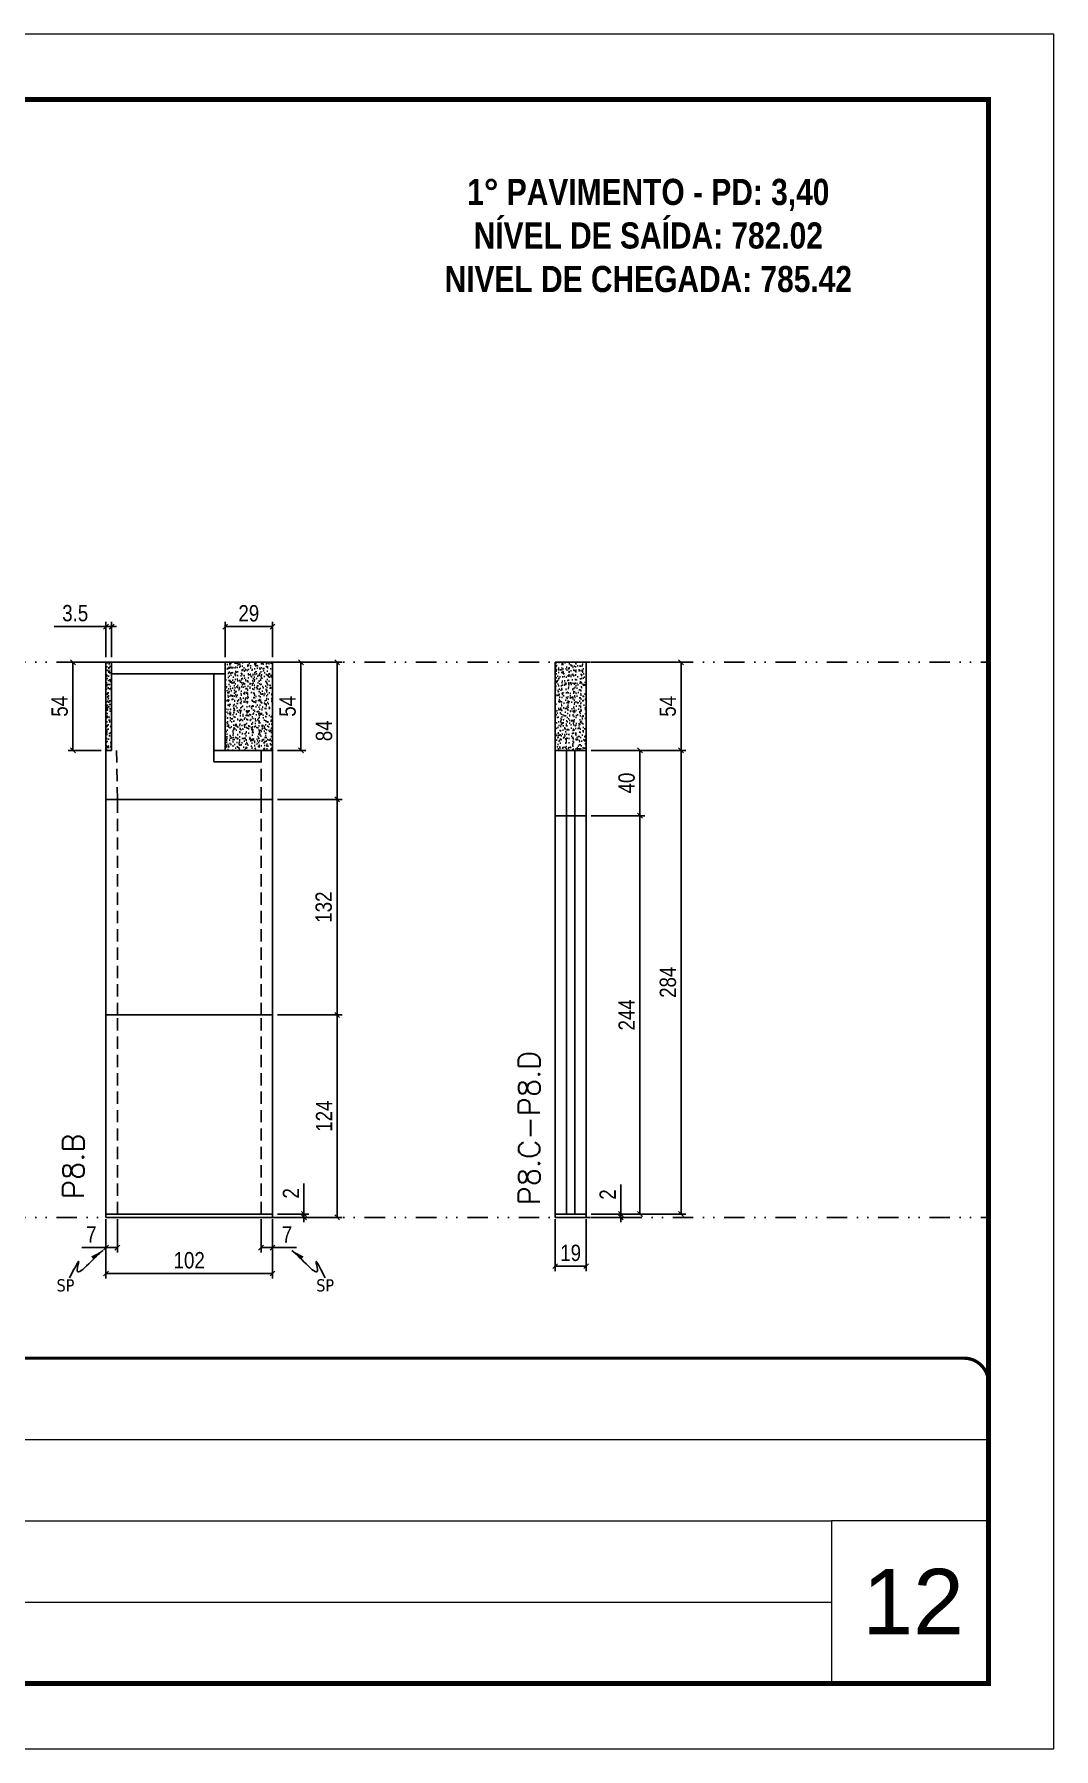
# Model space of a CAD drawing. Header units: millimetres. Extents: x 169816 to 178745, y 96537 to 113647.
# Drawn here: x 175445 to 176070, y 109171 to 110221 of the extents above; entities that cross this region are included whole.
import ezdxf

# ---------------------------------------------------------------- set-up
doc = ezdxf.new("R2010")
doc.units = ezdxf.units.MM
for name, pattern in [('CONTINUO', [0]), ('DASHED', [0.75, 0.5, -0.25]), ('DIVIDE2', [0.625, 0.25, -0.125, 0, -0.125, 0, -0.125]), ('HIDDEN', [0.375, 0.25, -0.125])]:
    doc.linetypes.add(name, pattern=pattern)
for name, color, linetype, lineweight in [('CARIMBO', 255, 'Continuous', 9), ('Folhas', 255, 'Continuous', 9), ('SARRAFO DE PRESSAO', 251, 'DASHED', 9), ('Texto Seção', 7, 'Continuous', 15)]:
    doc.layers.add(name, color=color, linetype=linetype, lineweight=lineweight)
for name, color, linetype in [('COTA', 241, 'Continuous'), ('NOMENCLATURA', 7, 'Continuous'), ('Nível', 160, 'Continuous'), ('Painéis', 200, 'Continuous'), ('SARR_2.2x7', 40, 'Continuous'), ('Sarrafo de Pressão', 42, 'HIDDEN'), ('texto', 7, 'Continuous')]:
    doc.layers.add(name, color=color, linetype=linetype)
doc.styles.add('ARIAL', font='arial.ttf')
doc.styles.add('COTA TECNICA', font='techl___.ttf', dxfattribs={"height": 10})
doc.styles.add('COTA TECNICA-50', font='techl___.ttf', dxfattribs={"height": 10})
doc.styles.add('REGUA-120', font='ROMANS.shx', dxfattribs={"height": 15})
doc.styles.add('ROMANC', font='techb___.ttf', dxfattribs={"height": 2.5})
doc.styles.get("Standard").update_dxf_attribs({"font": 'arial.ttf'})
doc.dimstyles.new('COTA PAINEL-50', dxfattribs={"dimtxt": 10, "dimasz": 3, "dimexe": 3, "dimexo": 3, "dimgap": 3, "dimtad": 1, "dimdec": 1, "dimzin": 12, "dimdsep": 46, "dimtxsty": 'COTA TECNICA-50', "dimblk1": 'OBLIQUE', "dimblk2": 'OBLIQUE', "dimsah": 1, "dimcen": 0.9, "dimclrd": 4, "dimclre": 4, "dimclrt": 240, "dimadec": 1, "dimazin": 3, "dimtfac": 1, "dimtdec": 1, "dimtmove": 0, "dimatfit": 3, "dimfxl": 1, "dimtolj": 1, "dimtzin": 12, "dimarcsym": 0})
doc.dimstyles.new('PAINEL', dxfattribs={"dimtxt": 10, "dimasz": 3, "dimexe": 3, "dimexo": 3, "dimgap": 3, "dimtad": 1, "dimdec": 1, "dimzin": 12, "dimdsep": 46, "dimtxsty": 'COTA TECNICA', "dimblk1": 'OBLIQUE', "dimblk2": 'OBLIQUE', "dimsah": 1, "dimcen": 0.9, "dimclrd": 4, "dimclre": 4, "dimclrt": 240, "dimadec": 1, "dimazin": 3, "dimtfac": 1, "dimtdec": 1, "dimtmove": 0, "dimatfit": 3, "dimfxl": 1, "dimtolj": 1, "dimtzin": 12, "dimarcsym": 0})
doc.dimstyles.get("Standard").update_dxf_attribs({"dimtxt": 0.18, "dimasz": 0.18, "dimexe": 0.18, "dimexo": 0.0625, "dimgap": 0.09, "dimtad": 0, "dimtih": 1, "dimtoh": 1, "dimdec": 4, "dimzin": 0, "dimdsep": 46, "dimtxsty": 'Standard', "dimcen": 0.09, "dimadec": 0, "dimazin": 0, "dimtfac": 1, "dimtdec": 4, "dimtofl": 0, "dimtmove": 0, "dimatfit": 3, "dimfxl": 1, "dimtolj": 1, "dimtzin": 0, "dimarcsym": 0})

# ---------------------------------------------------------------- blocks, each defined once
blk = doc.blocks.new('9999999999')
at = {"color": 30, "linetype": 'CONTINUO'}
for p, q in [((98564.6, 34379.6), (99584, 34379.6)), ((98564.6, 34329.8), (99488, 34329.8)), ((99584, 34329.8), (99488, 34329.8)), ((99488, 34329.8), (99488, 34230.2)), ((98564.6, 34280), (99488, 34280))]:
    blk.add_line(p, q, dxfattribs=at)
at = {"color": 30, "linetype": 'CONTINUO', "const_width": 2}
blk.add_lwpolyline([(99584, 34230.2), (99584, 34414.4, 0.414214), (99569, 34429.4), (98229, 34429.4, 0.414214), (98214, 34414.4), (98214, 34245.2, 0.414214), (98229, 34230.2), (99584, 34230.2)], format="xyb", dxfattribs=at)
at = {"layer": 'Folhas'}
blk.add_lwpolyline([(98139, 34190.2), (99624, 34190.2), (99624, 35240.2), (98139, 35240.2)], close=True, dxfattribs=at)
at = {"layer": 'Folhas', "color": 30, "const_width": 3}
blk.add_lwpolyline([(98214, 34230.2), (99584, 34230.2), (99584, 35200.2), (98214, 35200.2)], close=True, dxfattribs=at)
blk = doc.blocks.new('_Oblique')
at = {"color": 0, "linetype": 'ByBlock', "lineweight": -2}
blk.add_line((-0.5, -0.5), (0.5, 0.5), dxfattribs=at)
blk = doc.blocks.new('*D336')
at = {"layer": 'COTA', "color": 4, "lineweight": -2, "transparency": 16777216}
for p, q in [((175489.1, 109495.8), (175489.1, 109459.4)), ((175591.1, 109495.8), (175591.1, 109459.4)), ((175591.1, 109462.4), (175489.1, 109462.4))]:
    blk.add_line(p, q, dxfattribs=at)
at = {"layer": 'Defpoints', "color": 0, "transparency": 16777216}
for p in [(175489.1, 109498.8), (175591.1, 109498.8), (175489.1, 109462.4)]:
    blk.add_point(p, dxfattribs=at)
at = {"layer": 'COTA', "color": 4, "lineweight": -2, "transparency": 16777216, "xscale": 3, "yscale": 3, "zscale": 3, "rotation": 180}
blk.add_blockref('_Oblique', (175489.1, 109462.4), dxfattribs=at)
at = {"layer": 'COTA', "color": 4, "lineweight": -2, "transparency": 16777216, "xscale": 3, "yscale": 3, "zscale": 3}
blk.add_blockref('_Oblique', (175591.1, 109462.4), dxfattribs=at)
at = {"layer": 'COTA', "color": 240, "transparency": 16777216, "insert": (175540.1, 109470.5), "char_height": 10, "attachment_point": 5, "style": 'COTA TECNICA'}
blk.add_mtext('\\A1;102', dxfattribs=at)
blk = doc.blocks.new('*D337')
at = {"layer": 'COTA', "color": 4, "lineweight": -2, "transparency": 16777216}
for p, q in [((175584.1, 109495.8), (175584.1, 109475.3)), ((175591.1, 109493.8), (175591.1, 109475.3)), ((175584.1, 109478.3), (175591.1, 109478.3)), ((175591.1, 109478.3), (175605.8, 109478.3))]:
    blk.add_line(p, q, dxfattribs=at)
at = {"layer": 'Defpoints', "color": 0, "transparency": 16777216}
for p in [(175584.1, 109498.8), (175591.1, 109496.8), (175591.1, 109478.3)]:
    blk.add_point(p, dxfattribs=at)
at = {"layer": 'COTA', "color": 4, "lineweight": -2, "transparency": 16777216, "xscale": 3, "yscale": 3, "zscale": 3, "rotation": 180}
blk.add_blockref('_Oblique', (175584.1, 109478.3), dxfattribs=at)
at = {"layer": 'COTA', "color": 4, "lineweight": -2, "transparency": 16777216, "xscale": 3, "yscale": 3, "zscale": 3}
blk.add_blockref('_Oblique', (175591.1, 109478.3), dxfattribs=at)
at = {"layer": 'COTA', "color": 240, "transparency": 16777216, "insert": (175600, 109486.4), "char_height": 10, "attachment_point": 5, "style": 'COTA TECNICA-50'}
blk.add_mtext('\\A1;7', dxfattribs=at)
blk = doc.blocks.new('*D338')
at = {"layer": 'COTA', "color": 4, "lineweight": -2, "transparency": 16777216}
for p, q in [((175496.1, 109495.8), (175496.1, 109475.3)), ((175489.1, 109493.8), (175489.1, 109475.3)), ((175489.1, 109478.3), (175474.4, 109478.3)), ((175496.1, 109478.3), (175489.1, 109478.3))]:
    blk.add_line(p, q, dxfattribs=at)
at = {"layer": 'Defpoints', "color": 0, "transparency": 16777216}
for p in [(175489.1, 109496.8), (175496.1, 109498.8), (175489.1, 109478.3)]:
    blk.add_point(p, dxfattribs=at)
at = {"layer": 'COTA', "color": 4, "lineweight": -2, "transparency": 16777216, "xscale": 3, "yscale": 3, "zscale": 3, "rotation": 180}
blk.add_blockref('_Oblique', (175489.1, 109478.3), dxfattribs=at)
at = {"layer": 'COTA', "color": 4, "lineweight": -2, "transparency": 16777216, "xscale": 3, "yscale": 3, "zscale": 3}
blk.add_blockref('_Oblique', (175496.1, 109478.3), dxfattribs=at)
at = {"layer": 'COTA', "color": 240, "transparency": 16777216, "insert": (175480.2, 109486.4), "char_height": 10, "attachment_point": 5, "style": 'COTA TECNICA-50'}
blk.add_mtext('\\A1;7', dxfattribs=at)
blk = doc.blocks.new('*D339')
at = {"layer": 'COTA', "color": 4, "linetype": 'ByBlock', "lineweight": -2, "transparency": 16777216}
for p, q in [((175594.1, 109620.8), (175633.7, 109620.8)), ((175630.7, 109496.8), (175630.7, 109620.8)), ((175594.1, 109496.8), (175633.7, 109496.8))]:
    blk.add_line(p, q, dxfattribs=at)
at = {"layer": 'Defpoints', "color": 0, "linetype": 'ByBlock', "transparency": 16777216}
for p in [(175591.1, 109620.8), (175630.7, 109620.8), (175591.1, 109496.8)]:
    blk.add_point(p, dxfattribs=at)
at = {"layer": 'COTA', "color": 4, "linetype": 'ByBlock', "lineweight": -2, "transparency": 16777216, "xscale": 3, "yscale": 3, "zscale": 3}
for p, rotation in [((175630.7, 109620.8), 90), ((175630.7, 109496.8), 270)]:
    blk.add_blockref('_Oblique', p, dxfattribs=dict(at, rotation=rotation))
at = {"layer": 'COTA', "color": 240, "linetype": 'ByBlock', "transparency": 16777216, "insert": (175622.7, 109558.8), "char_height": 10, "attachment_point": 5, "rotation": 90, "style": 'COTA TECNICA'}
blk.add_mtext('\\A1;124', dxfattribs=at)
blk = doc.blocks.new('*D340')
at = {"layer": 'COTA', "color": 4, "lineweight": -2, "transparency": 16777216}
for p, q in [((175610.4, 109498.8), (175610.4, 109517.6)), ((175594.1, 109498.8), (175613.4, 109498.8)), ((175594.1, 109496.8), (175613.4, 109496.8)), ((175610.4, 109496.8), (175610.4, 109498.8)), ((175610.4, 109496.8), (175610.4, 109493.8))]:
    blk.add_line(p, q, dxfattribs=at)
at = {"layer": 'Defpoints', "color": 0, "transparency": 16777216}
for p in [(175591.1, 109498.8), (175591.1, 109496.8), (175610.4, 109496.8)]:
    blk.add_point(p, dxfattribs=at)
at = {"layer": 'COTA', "color": 4, "lineweight": -2, "transparency": 16777216, "xscale": 3, "yscale": 3, "zscale": 3}
for p, rotation in [((175610.4, 109498.8), 270), ((175610.4, 109496.8), 90)]:
    blk.add_blockref('_Oblique', p, dxfattribs=dict(at, rotation=rotation))
at = {"layer": 'COTA', "color": 240, "transparency": 16777216, "insert": (175602.4, 109511.5), "char_height": 10, "attachment_point": 5, "rotation": 90, "style": 'COTA TECNICA-50'}
blk.add_mtext('\\A1;2', dxfattribs=at)
blk = doc.blocks.new('*D341')
at = {"layer": 'COTA', "color": 4, "linetype": 'ByBlock', "lineweight": -2, "transparency": 16777216}
for p, q in [((175594.1, 109620.8), (175633.7, 109620.8)), ((175630.7, 109496.8), (175630.7, 109620.8)), ((175594.1, 109496.8), (175633.7, 109496.8))]:
    blk.add_line(p, q, dxfattribs=at)
at = {"layer": 'Defpoints', "color": 0, "linetype": 'ByBlock', "transparency": 16777216}
for p in [(175591.1, 109620.8), (175630.7, 109620.8), (175591.1, 109496.8)]:
    blk.add_point(p, dxfattribs=at)
at = {"layer": 'COTA', "color": 4, "linetype": 'ByBlock', "lineweight": -2, "transparency": 16777216, "xscale": 3, "yscale": 3, "zscale": 3}
for p, rotation in [((175630.7, 109620.8), 90), ((175630.7, 109496.8), 270)]:
    blk.add_blockref('_Oblique', p, dxfattribs=dict(at, rotation=rotation))
at = {"layer": 'COTA', "color": 240, "linetype": 'ByBlock', "transparency": 16777216, "insert": (175622.7, 109558.8), "char_height": 10, "attachment_point": 5, "rotation": 90, "style": 'COTA TECNICA'}
blk.add_mtext('\\A1;124', dxfattribs=at)
blk = doc.blocks.new('*D342')
at = {"layer": 'COTA', "color": 4, "lineweight": -2, "transparency": 16777216}
for p, q in [((175594.1, 109836.8), (175633.7, 109836.8)), ((175630.7, 109752.8), (175630.7, 109836.8)), ((175594.1, 109752.8), (175633.7, 109752.8))]:
    blk.add_line(p, q, dxfattribs=at)
at = {"layer": 'Defpoints', "color": 0, "transparency": 16777216}
for p in [(175591.1, 109836.8), (175630.7, 109836.8), (175591.1, 109752.8)]:
    blk.add_point(p, dxfattribs=at)
at = {"layer": 'COTA', "color": 4, "lineweight": -2, "transparency": 16777216, "xscale": 3, "yscale": 3, "zscale": 3}
for p, rotation in [((175630.7, 109836.8), 90), ((175630.7, 109752.8), 270)]:
    blk.add_blockref('_Oblique', p, dxfattribs=dict(at, rotation=rotation))
at = {"layer": 'COTA', "color": 240, "transparency": 16777216, "insert": (175622.7, 109794.8), "char_height": 10, "attachment_point": 5, "rotation": 90, "style": 'COTA TECNICA-50'}
blk.add_mtext('\\A1;84', dxfattribs=at)
blk = doc.blocks.new('*D351')
at = {"layer": 'COTA', "color": 4, "lineweight": -2, "transparency": 16777216}
for p, q in [((175764.2, 109495.8), (175764.2, 109463.9)), ((175783.2, 109495.8), (175783.2, 109463.9)), ((175764.2, 109466.9), (175783.2, 109466.9))]:
    blk.add_line(p, q, dxfattribs=at)
at = {"layer": 'Defpoints', "color": 0, "transparency": 16777216}
for p in [(175764.2, 109498.8), (175783.2, 109498.8), (175783.2, 109466.9)]:
    blk.add_point(p, dxfattribs=at)
at = {"layer": 'COTA', "color": 4, "lineweight": -2, "transparency": 16777216, "xscale": 3, "yscale": 3, "zscale": 3, "rotation": 180}
blk.add_blockref('_Oblique', (175764.2, 109466.9), dxfattribs=at)
at = {"layer": 'COTA', "color": 4, "lineweight": -2, "transparency": 16777216, "xscale": 3, "yscale": 3, "zscale": 3}
blk.add_blockref('_Oblique', (175783.2, 109466.9), dxfattribs=at)
at = {"layer": 'COTA', "color": 240, "transparency": 16777216, "insert": (175773.7, 109475), "char_height": 10, "attachment_point": 5, "style": 'COTA TECNICA'}
blk.add_mtext('\\A1;19', dxfattribs=at)
blk = doc.blocks.new('*D352')
at = {"layer": 'COTA', "color": 4, "lineweight": -2, "transparency": 16777216}
for p, q in [((175804.4, 109498.8), (175804.4, 109516.9)), ((175786.2, 109498.8), (175807.4, 109498.8)), ((175786.2, 109496.8), (175807.4, 109496.8)), ((175804.4, 109496.8), (175804.4, 109498.8)), ((175804.4, 109496.8), (175804.4, 109493.8))]:
    blk.add_line(p, q, dxfattribs=at)
at = {"layer": 'Defpoints', "color": 0, "transparency": 16777216}
for p in [(175783.2, 109498.8), (175783.2, 109496.8), (175804.4, 109498.8)]:
    blk.add_point(p, dxfattribs=at)
at = {"layer": 'COTA', "color": 4, "lineweight": -2, "transparency": 16777216, "xscale": 3, "yscale": 3, "zscale": 3}
for p, rotation in [((175804.4, 109498.8), 270), ((175804.4, 109496.8), 90)]:
    blk.add_blockref('_Oblique', p, dxfattribs=dict(at, rotation=rotation))
at = {"layer": 'COTA', "color": 240, "transparency": 16777216, "insert": (175796.4, 109510.8), "char_height": 10, "attachment_point": 5, "rotation": 90, "style": 'COTA TECNICA-50'}
blk.add_mtext('\\A1;2', dxfattribs=at)
blk = doc.blocks.new('*D360')
at = {"layer": 'COTA', "color": 4, "linetype": 'ByBlock', "lineweight": -2, "transparency": 16777216}
for p, q in [((175786.2, 109836.8), (175844.3, 109836.8)), ((175841.3, 109836.8), (175841.3, 109782.8)), ((175786.2, 109782.8), (175844.3, 109782.8))]:
    blk.add_line(p, q, dxfattribs=at)
at = {"layer": 'Defpoints', "color": 0, "linetype": 'ByBlock', "transparency": 16777216}
for p in [(175783.2, 109836.8), (175783.2, 109782.8), (175841.3, 109782.8)]:
    blk.add_point(p, dxfattribs=at)
at = {"layer": 'COTA', "color": 4, "linetype": 'ByBlock', "lineweight": -2, "transparency": 16777216, "xscale": 3, "yscale": 3, "zscale": 3}
for p, rotation in [((175841.3, 109836.8), 90), ((175841.3, 109782.8), 270)]:
    blk.add_blockref('_Oblique', p, dxfattribs=dict(at, rotation=rotation))
at = {"layer": 'COTA', "color": 240, "linetype": 'ByBlock', "transparency": 16777216, "insert": (175833.2, 109809.8), "char_height": 10, "attachment_point": 5, "rotation": 90, "style": 'COTA TECNICA'}
blk.add_mtext('\\A1;54', dxfattribs=at)
blk = doc.blocks.new('*D361')
at = {"layer": 'COTA', "color": 4, "lineweight": -2, "transparency": 16777216}
for p, q in [((175786.2, 109782.8), (175819.1, 109782.8)), ((175816.1, 109742.8), (175816.1, 109782.8)), ((175786.2, 109742.8), (175819.1, 109742.8))]:
    blk.add_line(p, q, dxfattribs=at)
at = {"layer": 'Defpoints', "color": 0, "transparency": 16777216}
for p in [(175783.2, 109782.8), (175816.1, 109782.8), (175783.2, 109742.8)]:
    blk.add_point(p, dxfattribs=at)
at = {"layer": 'COTA', "color": 4, "lineweight": -2, "transparency": 16777216, "xscale": 3, "yscale": 3, "zscale": 3}
for p, rotation in [((175816.1, 109782.8), 90), ((175816.1, 109742.8), 270)]:
    blk.add_blockref('_Oblique', p, dxfattribs=dict(at, rotation=rotation))
at = {"layer": 'COTA', "color": 240, "transparency": 16777216, "insert": (175808, 109762.8), "char_height": 10, "attachment_point": 5, "rotation": 90, "style": 'COTA TECNICA-50'}
blk.add_mtext('\\A1;40', dxfattribs=at)
blk = doc.blocks.new('*D362')
at = {"layer": 'COTA', "color": 4, "lineweight": -2, "transparency": 16777216}
for p, q in [((175786.2, 109742.8), (175819.1, 109742.8)), ((175816.1, 109498.8), (175816.1, 109742.8)), ((175786.2, 109498.8), (175819.1, 109498.8))]:
    blk.add_line(p, q, dxfattribs=at)
at = {"layer": 'Defpoints', "color": 0, "transparency": 16777216}
for p in [(175783.2, 109742.8), (175816.1, 109742.8), (175783.2, 109498.8)]:
    blk.add_point(p, dxfattribs=at)
at = {"layer": 'COTA', "color": 4, "lineweight": -2, "transparency": 16777216, "xscale": 3, "yscale": 3, "zscale": 3}
for p, rotation in [((175816.1, 109742.8), 90), ((175816.1, 109498.8), 270)]:
    blk.add_blockref('_Oblique', p, dxfattribs=dict(at, rotation=rotation))
at = {"layer": 'COTA', "color": 240, "transparency": 16777216, "insert": (175808, 109620.8), "char_height": 10, "attachment_point": 5, "rotation": 90, "style": 'COTA TECNICA'}
blk.add_mtext('\\A1;244', dxfattribs=at)
blk = doc.blocks.new('*D355')
at = {"layer": 'COTA', "color": 4, "lineweight": -2, "transparency": 16777216}
for p, q in [((175489.6, 109836.8), (175465.9, 109836.8)), ((175468.9, 109836.8), (175468.9, 109782.8)), ((175486.1, 109782.8), (175465.9, 109782.8))]:
    blk.add_line(p, q, dxfattribs=at)
at = {"layer": 'Defpoints', "color": 0, "transparency": 16777216}
for p in [(175492.6, 109836.8), (175468.9, 109782.8), (175489.1, 109782.8)]:
    blk.add_point(p, dxfattribs=at)
at = {"layer": 'COTA', "color": 4, "lineweight": -2, "transparency": 16777216, "xscale": 3, "yscale": 3, "zscale": 3}
for p, rotation in [((175468.9, 109836.8), 90), ((175468.9, 109782.8), 270)]:
    blk.add_blockref('_Oblique', p, dxfattribs=dict(at, rotation=rotation))
at = {"layer": 'COTA', "color": 240, "transparency": 16777216, "insert": (175460.8, 109809.8), "char_height": 10, "attachment_point": 5, "rotation": 90, "style": 'COTA TECNICA'}
blk.add_mtext('\\A1;54', dxfattribs=at)
blk = doc.blocks.new('*D356')
at = {"layer": 'COTA', "color": 4, "lineweight": -2, "transparency": 16777216}
for p, q in [((175562.1, 109839.8), (175562.1, 109861.6)), ((175591.1, 109839.8), (175591.1, 109861.6)), ((175591.1, 109858.6), (175562.1, 109858.6))]:
    blk.add_line(p, q, dxfattribs=at)
at = {"layer": 'Defpoints', "color": 0, "transparency": 16777216}
for p in [(175562.1, 109858.6), (175562.1, 109836.8), (175591.1, 109836.8)]:
    blk.add_point(p, dxfattribs=at)
at = {"layer": 'COTA', "color": 4, "lineweight": -2, "transparency": 16777216, "xscale": 3, "yscale": 3, "zscale": 3, "rotation": 180}
blk.add_blockref('_Oblique', (175562.1, 109858.6), dxfattribs=at)
at = {"layer": 'COTA', "color": 4, "lineweight": -2, "transparency": 16777216, "xscale": 3, "yscale": 3, "zscale": 3}
blk.add_blockref('_Oblique', (175591.1, 109858.6), dxfattribs=at)
at = {"layer": 'COTA', "color": 240, "transparency": 16777216, "insert": (175576.6, 109866.7), "char_height": 10, "attachment_point": 5, "style": 'COTA TECNICA'}
blk.add_mtext('\\A1;29', dxfattribs=at)
blk = doc.blocks.new('*D335')
at = {"layer": 'COTA', "color": 4, "lineweight": -2, "transparency": 16777216}
for p, q in [((175489.1, 109839.8), (175489.1, 109861.6)), ((175492.6, 109839.8), (175492.6, 109861.6)), ((175489.1, 109858.6), (175457.5, 109858.6)), ((175492.6, 109858.6), (175489.1, 109858.6)), ((175492.6, 109858.6), (175495.6, 109858.6))]:
    blk.add_line(p, q, dxfattribs=at)
at = {"layer": 'Defpoints', "color": 0, "transparency": 16777216}
for p in [(175489.1, 109858.6), (175489.1, 109836.8), (175492.6, 109836.8)]:
    blk.add_point(p, dxfattribs=at)
at = {"layer": 'COTA', "color": 4, "lineweight": -2, "transparency": 16777216, "xscale": 3, "yscale": 3, "zscale": 3}
blk.add_blockref('_Oblique', (175489.1, 109858.6), dxfattribs=at)
at = {"layer": 'COTA', "color": 4, "lineweight": -2, "transparency": 16777216, "xscale": 3, "yscale": 3, "zscale": 3, "rotation": 180}
blk.add_blockref('_Oblique', (175492.6, 109858.6), dxfattribs=at)
at = {"layer": 'COTA', "color": 240, "transparency": 16777216, "insert": (175470.3, 109866.8), "char_height": 10, "attachment_point": 5, "style": 'COTA TECNICA'}
blk.add_mtext('\\A1;3.5', dxfattribs=at)
blk = doc.blocks.new('*D357')
at = {"layer": 'COTA', "color": 4, "lineweight": -2, "transparency": 16777216}
for p, q in [((175594.1, 109836.8), (175611.5, 109836.8)), ((175608.5, 109836.8), (175608.5, 109782.8)), ((175594.1, 109782.8), (175611.5, 109782.8))]:
    blk.add_line(p, q, dxfattribs=at)
at = {"layer": 'Defpoints', "color": 0, "transparency": 16777216}
for p in [(175591.1, 109836.8), (175591.1, 109782.8), (175608.5, 109782.8)]:
    blk.add_point(p, dxfattribs=at)
at = {"layer": 'COTA', "color": 4, "lineweight": -2, "transparency": 16777216, "xscale": 3, "yscale": 3, "zscale": 3}
for p, rotation in [((175608.5, 109836.8), 90), ((175608.5, 109782.8), 270)]:
    blk.add_blockref('_Oblique', p, dxfattribs=dict(at, rotation=rotation))
at = {"layer": 'COTA', "color": 240, "transparency": 16777216, "insert": (175600.4, 109809.8), "char_height": 10, "attachment_point": 5, "rotation": 90, "style": 'COTA TECNICA'}
blk.add_mtext('\\A1;54', dxfattribs=at)
blk = doc.blocks.new('*D358')
at = {"layer": 'COTA', "color": 4, "lineweight": -2, "transparency": 16777216}
for p, q in [((175594.1, 109752.8), (175633.7, 109752.8)), ((175630.7, 109752.8), (175630.7, 109620.8)), ((175594.1, 109620.8), (175633.7, 109620.8))]:
    blk.add_line(p, q, dxfattribs=at)
at = {"layer": 'Defpoints', "color": 0, "transparency": 16777216}
for p in [(175591.1, 109752.8), (175591.1, 109620.8), (175630.7, 109620.8)]:
    blk.add_point(p, dxfattribs=at)
at = {"layer": 'COTA', "color": 4, "lineweight": -2, "transparency": 16777216, "xscale": 3, "yscale": 3, "zscale": 3}
for p, rotation in [((175630.7, 109752.8), 90), ((175630.7, 109620.8), 270)]:
    blk.add_blockref('_Oblique', p, dxfattribs=dict(at, rotation=rotation))
at = {"layer": 'COTA', "color": 240, "transparency": 16777216, "insert": (175622.5, 109686.8), "char_height": 10, "attachment_point": 5, "rotation": 90, "style": 'COTA TECNICA'}
blk.add_mtext('\\A1;132', dxfattribs=at)
blk = doc.blocks.new('*D354')
at = {"layer": 'COTA', "color": 4, "lineweight": -2, "transparency": 16777216}
for p, q in [((175786.2, 109782.8), (175844.3, 109782.8)), ((175841.3, 109782.8), (175841.3, 109498.8)), ((175786.2, 109498.8), (175844.3, 109498.8))]:
    blk.add_line(p, q, dxfattribs=at)
at = {"layer": 'Defpoints', "color": 0, "transparency": 16777216}
for p in [(175783.2, 109782.8), (175783.2, 109498.8), (175841.3, 109498.8)]:
    blk.add_point(p, dxfattribs=at)
at = {"layer": 'COTA', "color": 4, "lineweight": -2, "transparency": 16777216, "xscale": 3, "yscale": 3, "zscale": 3}
for p, rotation in [((175841.3, 109782.8), 90), ((175841.3, 109498.8), 270)]:
    blk.add_blockref('_Oblique', p, dxfattribs=dict(at, rotation=rotation))
at = {"layer": 'COTA', "color": 240, "transparency": 16777216, "insert": (175833.3, 109640.8), "char_height": 10, "attachment_point": 5, "rotation": 90, "style": 'COTA TECNICA'}
blk.add_mtext('\\A1;284', dxfattribs=at)

msp = doc.modelspace()

# ---------------------------------------------------------------- hatches: boundary and pattern name
at = {"layer": 'COTA', "linetype": 'ByBlock'}
h = msp.add_hatch(dxfattribs=at)
h.set_pattern_fill('AR-CONC', color=256, scale=0.03)
h.paths.add_polyline_path([(175492.61, 109836.79), (175489.11, 109836.79), (175489.11, 109782.79), (175492.61, 109782.79)])
h = msp.add_hatch(dxfattribs=at)
h.set_pattern_fill('AR-CONC', color=256, scale=0.03)
h.paths.add_polyline_path([(175591.11, 109836.79), (175562.11, 109836.79), (175562.11, 109782.79), (175591.11, 109782.79)])
h = msp.add_hatch(dxfattribs=at)
h.set_pattern_fill('AR-CONC', color=256, scale=0.03)
h.set_pattern_definition([(50, (166675.1175, 105724.7967), (5.46554, -0.4781726), [0.5715, -6.2865]), (355, (166675.1175, 105724.7967), (-1.0573026, 5.7317054), [0.4572, -5.0292175]), (100.451445, (166675.573, 105724.757), (4.4082374, 5.2535326), [0.4857003, -5.3427073]), (46.1842, (166675.1175, 105726.321), (8.132371, -1.26127), [0.85725, -9.42975]), (96.63556, (166675.795, 105726.2156), (7.122124, 7.422784), [0.728551, -8.014068]), (351.18415, (166675.1175, 105726.321), (7.122124, 7.422784), [0.685799, -7.543792]), (21, (166675.8795, 105725.9397), (4.5484317, -3.067956), [0.5715, -6.2865]), (326, (166675.8795, 105725.9397), (1.854061, 5.525639), [0.4572, -5.0292]), (71.451445, (166676.2586, 105725.684), (6.4024926, 2.457683), [0.4857003, -5.342698]), (37.5, (166675.1175, 105724.7967), (0.0926581, 2.53665117), [0, -4.96824, 0, -5.1054, 0, -5.04825]), (7.5, (166675.1175, 105724.7967), (2.0045899, 3.00541724), [0, -2.91084, 0, -4.85394, 0, -1.92405]), (327.5, (166673.4183, 105724.7967), (4.06771786, -0.1718623), [0, -1.905, 0, -5.9436, 0, -7.8867]), (317.5, (166672.6563, 105724.7967), (4.4438754, 0.7627947), [0, -2.4765, 0, -3.94716, 0, -5.6007])])
h.paths.add_polyline_path([(175783.24, 109836.79), (175764.24, 109836.79), (175764.24, 109782.64), (175783.24, 109782.64)])

# ---------------------------------------------------------------- linework, layer by layer
for p, q in [((175489.11, 109782.79), (175489.11, 109836.79)), ((175489.11, 109836.79), (175492.61, 109836.79)), ((175562.11, 109836.79), (175591.11, 109836.79)), ((175591.11, 109836.79), (175591.11, 109836.79)), ((175591.11, 109782.79), (175591.11, 109836.79))]:
    msp.add_line(p, q, dxfattribs=at)
msp.add_lwpolyline([(175764.24, 109782.76), (175783.24, 109782.76), (175783.24, 109836.79), (175764.24, 109836.79)], close=True, dxfattribs=at)
at = {"layer": 'Nível', "color": 4, "linetype": 'DIVIDE2', "ltscale": 50}
for p, q in [((175049.99, 109836.79), (176029.52, 109836.79)), ((175049.99, 109496.79), (176029.52, 109496.79))]:
    msp.add_line(p, q, dxfattribs=at)
at = {"layer": 'Painéis'}
for p, q in [((175562.11, 109836.79), (175492.61, 109836.79)), ((175492.61, 109836.79), (175492.61, 109782.79)), ((175562.11, 109782.79), (175562.11, 109836.79)), ((175492.61, 109782.79), (175489.11, 109782.79)), ((175489.11, 109782.79), (175489.11, 109752.79)), ((175562.11, 109782.79), (175591.11, 109782.79)), ((175591.11, 109752.79), (175591.11, 109782.79)), ((175764.24, 109782.79), (175783.24, 109782.79)), ((175764.24, 109782.76), (175764.24, 109498.79)), ((175764.24, 109782.76), (175783.24, 109782.76)), ((175783.24, 109782.76), (175764.24, 109782.76)), ((175783.24, 109782.76), (175783.24, 109498.79)), ((175489.11, 109752.79), (175591.11, 109752.79)), ((175591.11, 109752.79), (175489.11, 109752.79)), ((175489.11, 109620.79), (175489.11, 109752.79)), ((175591.11, 109752.79), (175591.11, 109620.79)), ((175783.24, 109742.79), (175764.24, 109742.79)), ((175489.11, 109620.79), (175591.11, 109620.79)), ((175489.11, 109498.79), (175489.11, 109620.79)), ((175591.11, 109620.79), (175489.11, 109620.79)), ((175591.11, 109620.79), (175591.11, 109498.79)), ((175591.11, 109498.79), (175489.11, 109498.79)), ((175764.24, 109498.79), (175783.24, 109498.79)), ((175764.24, 109498.79), (175783.24, 109498.79)), ((175764.24, 109496.79), (175764.24, 109498.79)), ((175783.24, 109496.79), (175764.24, 109496.79)), ((175783.24, 109498.79), (175783.24, 109496.79))]:
    msp.add_line(p, q, dxfattribs=at)
msp.add_lwpolyline([(175489.11, 109496.79), (175591.11, 109496.79), (175591.11, 109498.79), (175489.11, 109498.79)], close=True, dxfattribs=at)
at = {"layer": 'SARR_2.2x7'}
for p, q in [((175562.11, 109829.79), (175492.61, 109829.79)), ((175555.11, 109782.79), (175555.11, 109829.79)), ((175555.11, 109775.79), (175555.11, 109782.79)), ((175562.11, 109782.79), (175555.11, 109782.79)), ((175771.24, 109782.76), (175771.24, 109498.79)), ((175776.24, 109782.76), (175776.24, 109498.79)), ((175555.11, 109775.79), (175584.11, 109775.79))]:
    msp.add_line(p, q, dxfattribs=at)
at = {"layer": 'Sarrafo de Pressão', "ltscale": 30}
for p, q in [((175496.11, 109752.79), (175495.61, 109782.79)), ((175584.11, 109752.79), (175584.11, 109782.79)), ((175496.11, 109620.79), (175496.11, 109752.79)), ((175584.11, 109620.79), (175584.11, 109752.79)), ((175496.11, 109498.79), (175496.11, 109620.79)), ((175584.11, 109498.79), (175584.11, 109620.79))]:
    msp.add_line(p, q, dxfattribs=at)

# ---------------------------------------------------------------- block references
at = {"layer": 'SARRAFO DE PRESSAO', "color": 6, "linetype": 'ByBlock'}
msp.add_blockref('9999999999', (76445.54, 74981.17), dxfattribs=at)

# ---------------------------------------------------------------- texts
at = {"layer": 'CARIMBO', "style": 'ARIAL'}
msp.add_text('12', height=40, dxfattribs=at).set_placement((175952.38, 109241.52))
at = {"layer": 'NOMENCLATURA', "color": 2, "insert": (175821.26, 110159.52), "char_height": 16, "attachment_point": 2, "style": 'ROMANC'}
msp.add_mtext_dynamic_manual_height_columns('\\P1° PAVIMENTO - PD: 3,40\\PNÍVEL DE SAÍDA: 782.02\\PNIVEL DE CHEGADA: 785.42', width=328.3607, gutter_width=1, heights=[0], dxfattribs=at)
at = {"layer": 'texto', "color": 0, "char_height": 7.5, "attachment_point": 5}
for insert in [(175464.33, 109455.11), (175623.35, 109455.11)]:
    msp.add_mtext('{\\fTahoma|b0|i0|c0|p34;\\C4;SP}', dxfattribs=dict(at, insert=insert))
at = {"layer": 'Texto Seção', "char_height": 13, "width": 285.3299, "attachment_point": 7, "rotation": 90, "style": 'REGUA-120'}
for s, insert in [('\\pxt4;P8.C-P8.D', (175754.79, 109504.2)), ('P8.B', (175475.64, 109508.04))]:
    msp.add_mtext(s, dxfattribs=dict(at, insert=insert))

# ---------------------------------------------------------------- dimensions: what is measured, and where the dimension line sits
at = {"layer": 'COTA'}
for base, p1, p2, angle, dimstyle, picture, middle in [((175489.11, 109858.57), (175492.61, 109836.79), (175489.11, 109836.79), 180, 'PAINEL', '*D335', (175470.3, 109866.79)), ((175562.11, 109858.57), (175591.11, 109836.79), (175562.11, 109836.79), 180, 'PAINEL', '*D356', (175576.61, 109866.65)), ((175468.9, 109782.79), (175492.61, 109836.79), (175489.11, 109782.79), 90, 'PAINEL', '*D355', (175460.79, 109809.79)), ((175630.75, 109836.79), (175591.11, 109752.79), (175591.11, 109836.79), 90, 'COTA PAINEL-50', '*D342', (175622.65, 109794.79)), ((175608.49, 109782.79), (175591.11, 109836.79), (175591.11, 109782.79), 90, 'PAINEL', '*D357', (175600.38, 109809.79)), ((175816.09, 109782.79), (175783.24, 109742.79), (175783.24, 109782.79), 90, 'COTA PAINEL-50', '*D361', (175807.99, 109762.79)), ((175841.35, 109498.79), (175783.24, 109782.79), (175783.24, 109498.79), 90, 'PAINEL', '*D354', (175833.25, 109640.79)), ((175630.75, 109620.79), (175591.11, 109752.79), (175591.11, 109620.79), 90, 'PAINEL', '*D358', (175622.53, 109686.79)), ((175816.09, 109742.79), (175783.24, 109498.79), (175783.24, 109742.79), 90, 'PAINEL', '*D362', (175808.02, 109620.79)), ((175489.11, 109478.28), (175496.11, 109498.79), (175489.11, 109496.79), 180, 'COTA PAINEL-50', '*D338', (175480.24, 109486.35))]:
    dim = msp.add_linear_dim(base=base, p1=p1, p2=p2, angle=angle, dimstyle=dimstyle, dxfattribs=at)
    dim.commit()
    dim.dimension.update_dxf_attribs({"geometry": picture, "text_midpoint": middle})
at = {"layer": 'COTA', "linetype": 'ByBlock'}
dim = msp.add_linear_dim(base=(175841.35, 109782.76), p1=(175783.24, 109836.79), p2=(175783.24, 109782.76), angle=90, dimstyle='PAINEL', dxfattribs=at)
dim.commit()
dim.dimension.update_dxf_attribs({"geometry": '*D360', "text_midpoint": (175833.24, 109809.78)})
for picture in ['*D339', '*D341']:
    dim = msp.add_aligned_dim(p1=(175591.11, 109496.79), p2=(175591.11, 109620.79), distance=-39.64, dimstyle='PAINEL', dxfattribs=at)
    dim.commit()
    dim.dimension.update_dxf_attribs({"geometry": picture, "text_midpoint": (175622.68, 109558.79)})
at = {"layer": 'COTA'}
for base, p1, p2, picture, middle in [((175610.37, 109496.79), (175591.11, 109498.79), (175591.11, 109496.79), '*D340', (175610.37, 109511.54)), ((175804.43, 109498.79), (175783.24, 109496.79), (175783.24, 109498.79), '*D352', (175804.43, 109510.84))]:
    dim = msp.add_linear_dim(base=base, p1=p1, p2=p2, angle=90, dimstyle='COTA PAINEL-50', dxfattribs=at)
    dim.commit()
    dim.dimension.update_dxf_attribs({"geometry": picture, "text_midpoint": middle, "dimtype": 160})
dim = msp.add_linear_dim(base=(175489.11, 109462.43), p1=(175591.11, 109498.79), p2=(175489.11, 109498.79), angle=180, dimstyle='PAINEL', override={"dimarcsym": 2}, dxfattribs=at)
dim.commit()
dim.dimension.update_dxf_attribs({"geometry": '*D336', "text_midpoint": (175540.11, 109470.53)})
dim = msp.add_linear_dim(base=(175591.11, 109478.28), p1=(175584.11, 109498.79), p2=(175591.11, 109496.79), dimstyle='COTA PAINEL-50', dxfattribs=at)
dim.commit()
dim.dimension.update_dxf_attribs({"geometry": '*D337', "text_midpoint": (175599.97, 109486.35)})
dim = msp.add_linear_dim(base=(175783.24, 109466.89), p1=(175764.24, 109498.79), p2=(175783.24, 109498.79), dimstyle='PAINEL', override={"dimarcsym": 2}, dxfattribs=at)
dim.commit()
dim.dimension.update_dxf_attribs({"geometry": '*D351', "text_midpoint": (175773.74, 109474.98)})

# ---------------------------------------------------------------- leaders
at = {"layer": 'COTA', "path_type": 1}
for points in [[(175487.28, 109476.61), (175471.49, 109464.77), (175472.42, 109469.58), (175466.87, 109459.8)], [(175602.94, 109476.61), (175618.72, 109464.77), (175617.8, 109469.58), (175623.35, 109459.8)]]:
    msp.add_leader(points, dimstyle='Standard', override={"dimasz": 8}, dxfattribs=at)

doc.saveas('drawing.dxf')
